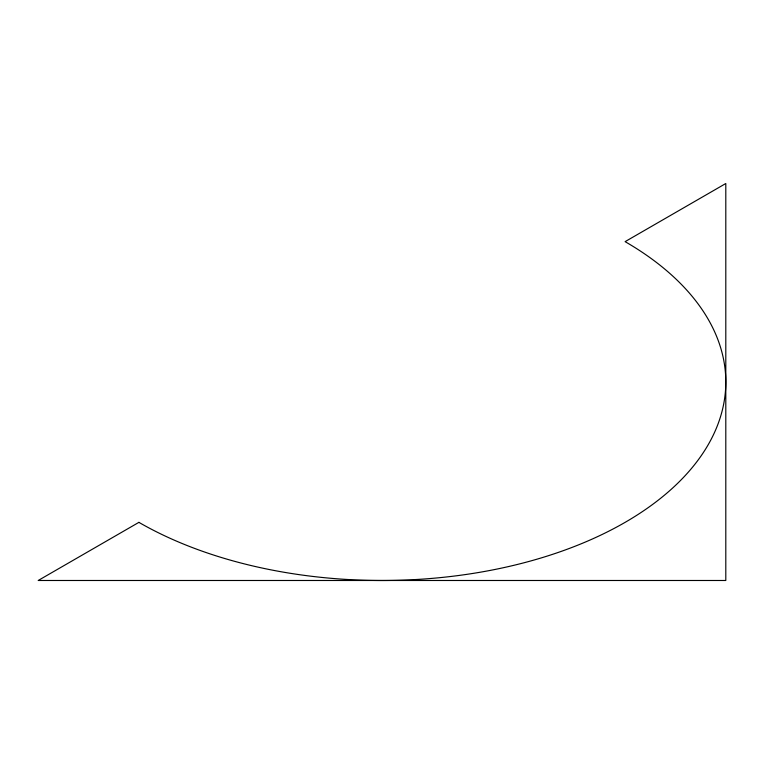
<?xml version="1.0" encoding="UTF-8"?>
<svg xmlns="http://www.w3.org/2000/svg" width="764" height="764" viewBox="0 0 764 764"><rect width="100%" height="100%" fill="white"/><g stroke="black" fill="none" stroke-linecap="round" stroke-linejoin="round"><path stroke-width="1.15" d="M138.895 522.356L38.2 580.487L725.8 580.487L725.8 183.513L625.105 241.644A343.8 198.487 0 0 1 625.105 522.356A343.8 198.487 0 0 1 138.895 522.356"/></g></svg>
